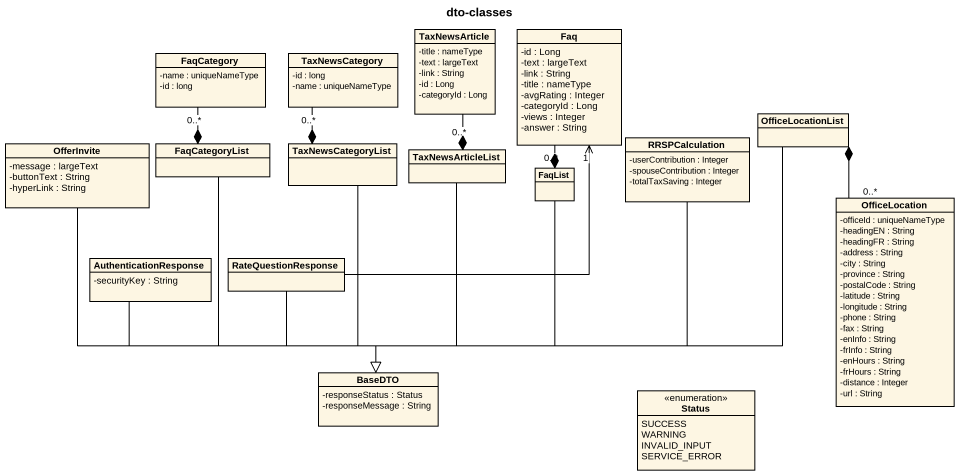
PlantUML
@startuml
title dto-classes
hide circle
hide empty members
skinparam classAttributeIconSize 0
class TaxNewsArticle {
  -title : nameType
  -text : largeText
  -link : String
  -id : Long
  -categoryId : Long
}
class Faq {
  -id : Long
  -text : largeText
  -link : String
  -title : nameType
  -avgRating : Integer
  -categoryId : Long
  -views : Integer
  -answer : String
}
class FaqCategory {
  -name : uniqueNameType
  -id : long
}
class TaxNewsCategory {
  -id : long
  -name : uniqueNameType
}
class OfficeLocationList
class OfferInvite {
  -message : largeText
  -buttonText : String
  -hyperLink : String
}
class FaqCategoryList
class TaxNewsCategoryList
class TaxNewsArticleList
class RRSPCalculation {
  -userContribution : Integer
  -spouseContribution : Integer
  -totalTaxSaving : Integer
}
class FaqList
class OfficeLocation {
  -officeId : uniqueNameType
  -headingEN : String
  -headingFR : String
  -address : String
  -city : String
  -province : String
  -postalCode : String
  -latitude : String
  -longitude : String
  -phone : String
  -fax : String
  -enInfo : String
  -frInfo : String
  -enHours : String
  -frHours : String
  -distance : Integer
  -url : String
}
class AuthenticationResponse {
  -securityKey : String
}
class RateQuestionResponse
class BaseDTO {
  -responseStatus : Status
  -responseMessage : String
}
enum Status {
  SUCCESS
  WARNING
  INVALID_INPUT
  SERVICE_ERROR
}
OfficeLocationList *-- "0..*" OfficeLocation
OfficeLocationList --|> BaseDTO
OfferInvite --|> BaseDTO
FaqCategoryList *-up- "0..*" FaqCategory
FaqCategoryList --|> BaseDTO
TaxNewsCategoryList *-up- "0..*" TaxNewsCategory
TaxNewsCategoryList --|> BaseDTO
TaxNewsArticleList *-up- "0..*" TaxNewsArticle
TaxNewsArticleList --|> BaseDTO
RRSPCalculation --|> BaseDTO
FaqList *-up- "0..*" Faq
FaqList --|> BaseDTO
AuthenticationResponse -right-|> BaseDTO
RateQuestionResponse -up-> "1" Faq
RateQuestionResponse --|> BaseDTO
@enduml
